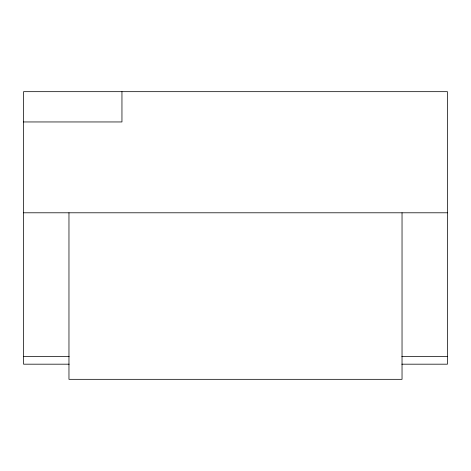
<?xml version="1.0" encoding="UTF-8"?>
<svg xmlns="http://www.w3.org/2000/svg" width="471" height="471" viewBox="0 0 471 471"><rect width="100%" height="100%" fill="white"/><g stroke="black" fill="none" stroke-linecap="round" stroke-linejoin="round"><path stroke-width="0.71" d="M23.55 121.954L121.954 121.954L121.954 91.674M23.55 212.792L447.45 212.792M23.55 356.612L69.178 356.612M401.822 356.612L447.45 356.612M69.178 364.183L23.55 364.183L23.55 91.674L447.45 91.674L447.45 364.183L401.822 364.183M402.034 212.792L402.034 379.326L68.966 379.326L68.966 212.792"/></g></svg>
